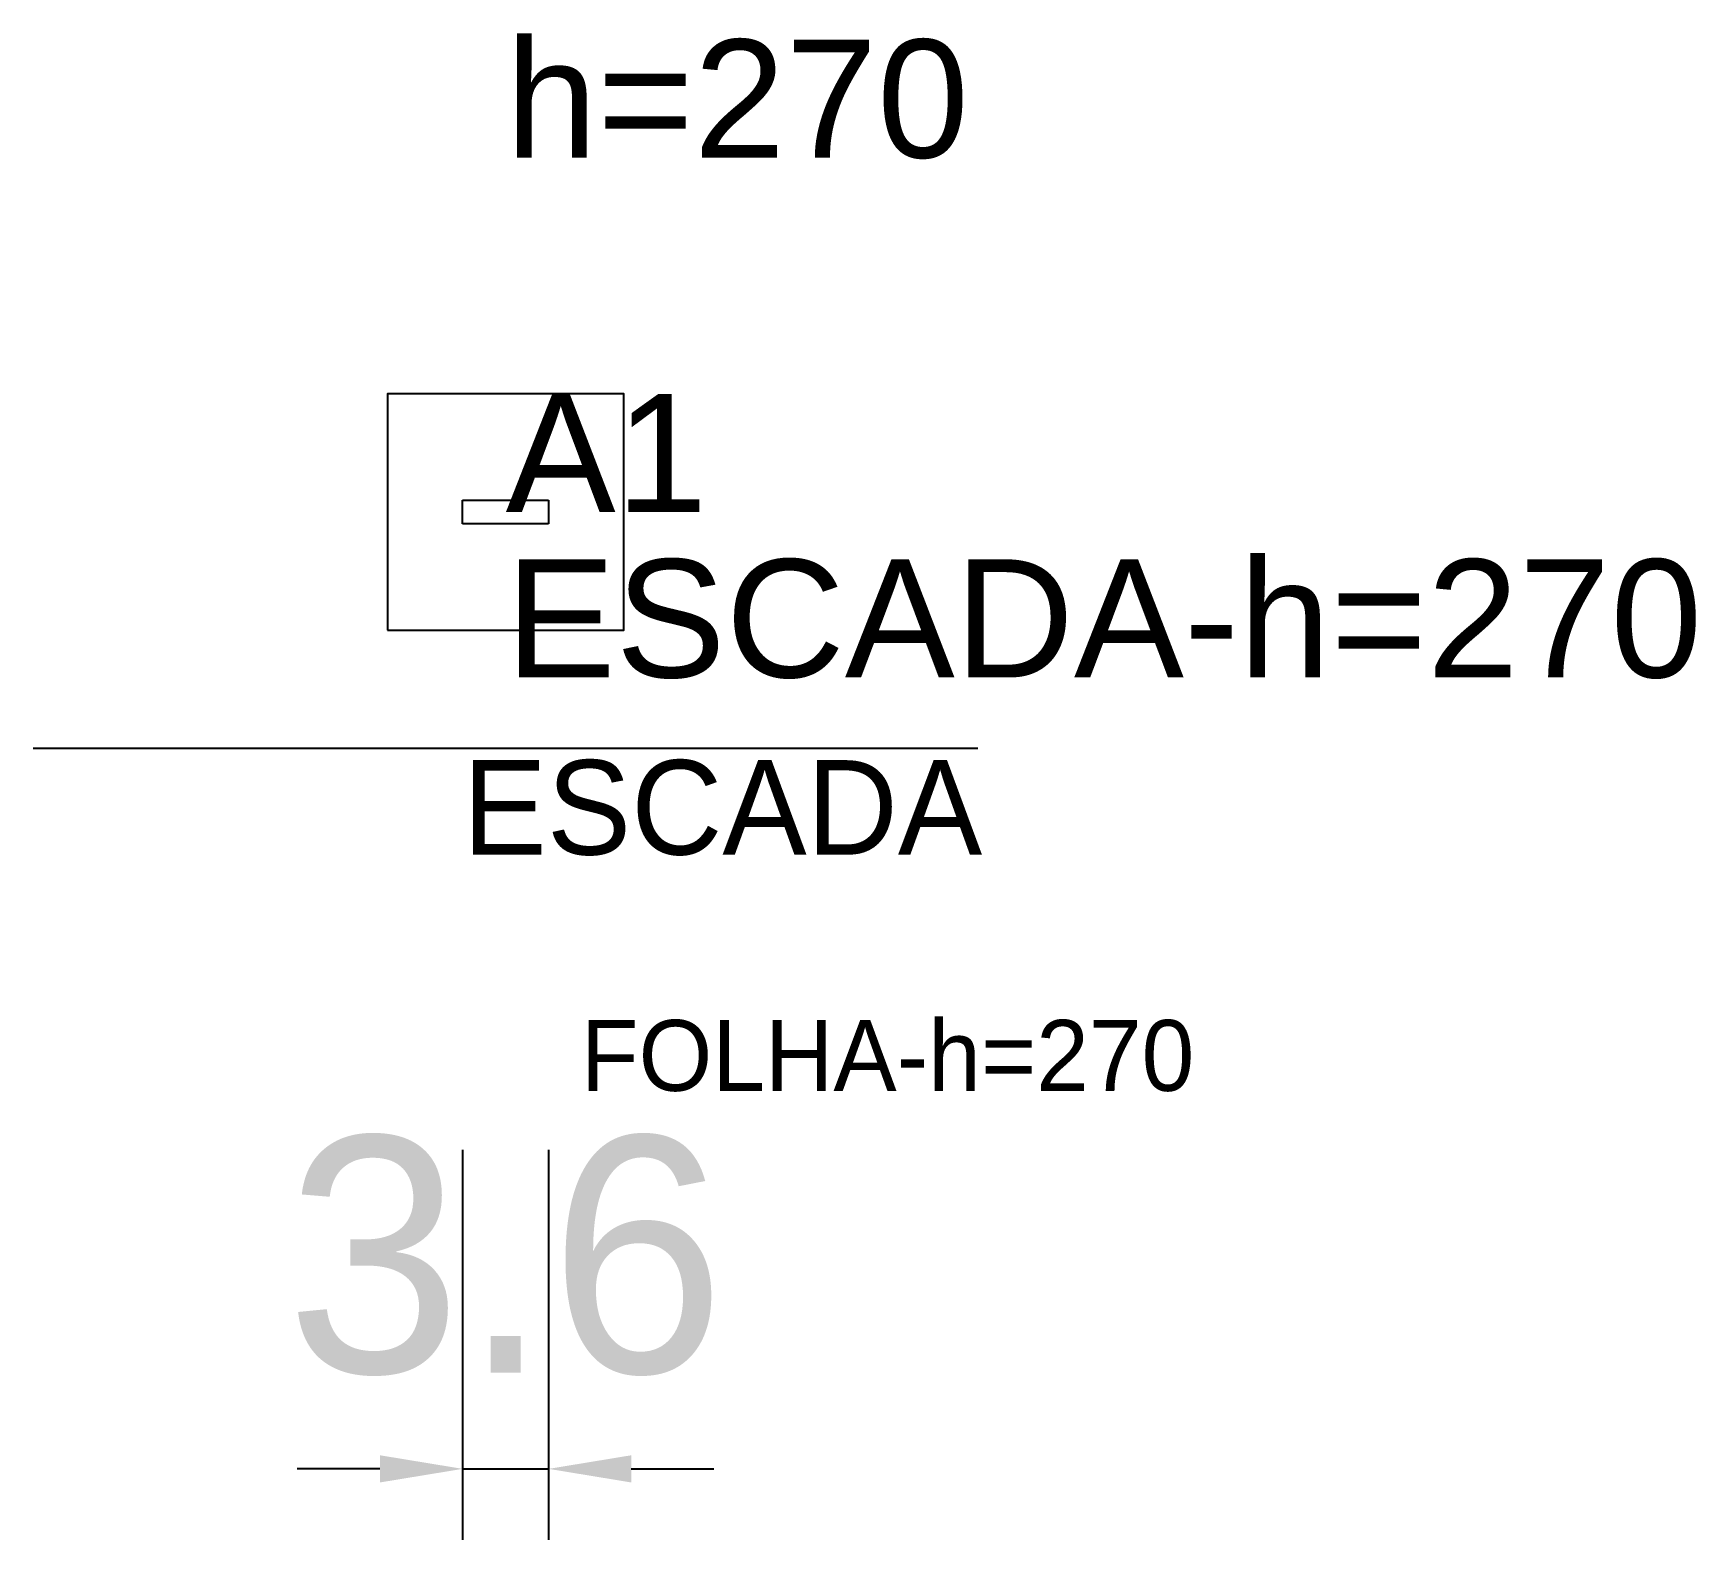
# Model space of a CAD drawing. Header units: metres. Extents: x 204 to 274.4, y 157.5 to 221.3.
import ezdxf

# ---------------------------------------------------------------- set-up
doc = ezdxf.new("R2010")
doc.units = ezdxf.units.M
for name, color, linetype in [('3', 3, 'CONTINUOUS'), ('AUX00', 7, 'CONTINUOUS'), ('COTA', 241, 'CONTINUOUS'), ('FOLHA', 255, 'CONTINUOUS'), ('Hachura', 251, 'CONTINUOUS'), ('NOMENCLATURA', 7, 'CONTINUOUS'), ('Nível', 160, 'CONTINUOUS'), ('Painéis', 200, 'CONTINUOUS'), ('Pilares', 5, 'CONTINUOUS'), ('SARR_2.2x7', 40, 'CONTINUOUS')]:
    doc.layers.add(name, color=color, linetype=linetype)
doc.styles.add('ARIAL', font='Arial.ttf')
doc.styles.add('STR_STANDARD', font='arial.ttf')
doc.dimstyles.new('EZ DXF', dxfattribs={"dimtxt": 10, "dimasz": 3.5, "dimexe": 3, "dimexo": 1.5, "dimgap": 1, "dimtad": 1, "dimdec": 1, "dimdsep": 46, "dimcen": 2.5, "dimazin": 3, "dimtfac": 1, "dimtmove": 0, "dimatfit": 3})

msp = doc.modelspace()

# ---------------------------------------------------------------- hatches: boundary and pattern name
at = {"layer": 'Hachura'}
h = msp.add_hatch(dxfattribs=at)
h.set_pattern_fill('ANSI31', scale=50)
h.paths.add_polyline_path([(222.2, 201.5), (225.84, 201.5), (225.84, 200.5), (222.2, 200.5)])
h = msp.add_hatch(dxfattribs=at)
h.set_pattern_fill('ANSI31', scale=50)
h.paths.add_polyline_path([(222.2, 201.5), (225.84, 201.5), (225.84, 200.5), (222.2, 200.5)])

# ---------------------------------------------------------------- linework, layer by layer
at = {"layer": 'Painéis', "color": 200}
for p, q in [((222.2, 201.5), (225.84, 201.5)), ((222.2, 200.5), (222.2, 201.5)), ((222.2, 201.5), (225.84, 201.5)), ((222.2, 200.5), (222.2, 201.5)), ((225.84, 201.5), (225.84, 200.5)), ((225.84, 201.5), (225.84, 200.5)), ((225.84, 200.5), (222.2, 200.5)), ((225.84, 200.5), (222.2, 200.5))]:
    msp.add_line(p, q, dxfattribs=at)
at = {"layer": 'Pilares'}
msp.add_lwpolyline([(219.02, 196), (229.02, 196), (229.02, 206), (219.02, 206)], close=True, dxfattribs=at)
msp.add_lwpolyline([(219.02, 196), (229.02, 196), (229.02, 206), (219.02, 206)], close=True, dxfattribs=at)
at = {"layer": 'SARR_2.2x7'}
msp.add_line((204.02, 191), (244.02, 191), dxfattribs=at)
msp.add_line((204.02, 191), (244.02, 191), dxfattribs=at)

# ---------------------------------------------------------------- texts
at = {"layer": '3', "style": 'STR_STANDARD'}
msp.add_text('A1', height=5, dxfattribs=at).set_placement((224.02, 201))
msp.add_text('A1', height=5, dxfattribs=at).set_placement((224.02, 201))
at = {"layer": 'AUX00', "style": 'STR_STANDARD'}
msp.add_text('ESCADA-h=270', height=5, dxfattribs=at).set_placement((224.02, 194))
msp.add_text('ESCADA-h=270', height=5, dxfattribs=at).set_placement((224.02, 194))
at = {"layer": 'FOLHA'}
msp.add_text('FOLHA-h=270', height=3, dxfattribs=at).set_placement((227.2, 176.5))
msp.add_text('FOLHA-h=270', height=3, dxfattribs=at).set_placement((227.2, 176.5))
at = {"layer": 'NOMENCLATURA', "insert": (224.02, 221), "char_height": 5, "attachment_point": 1, "style": 'ARIAL'}
msp.add_mtext('h=270', dxfattribs=at)
msp.add_mtext('h=270', dxfattribs=at)
at = {"layer": 'Nível'}
msp.add_text('ESCADA', height=4, dxfattribs=at).set_placement((222.2, 186.5))
msp.add_text('ESCADA', height=4, dxfattribs=at).set_placement((222.2, 186.5))

# ---------------------------------------------------------------- dimensions: what is measured, and where the dimension line sits
at = {"layer": 'COTA'}
msp.add_linear_dim(base=(222.2, 160.5), p1=(222.2, 175.5), p2=(225.84, 175.5), dimstyle='EZ DXF', dxfattribs=at).render()
msp.add_linear_dim(base=(222.2, 160.5), p1=(222.2, 175.5), p2=(225.84, 175.5), dimstyle='EZ DXF', dxfattribs=at).render()

doc.saveas('drawing.dxf')
